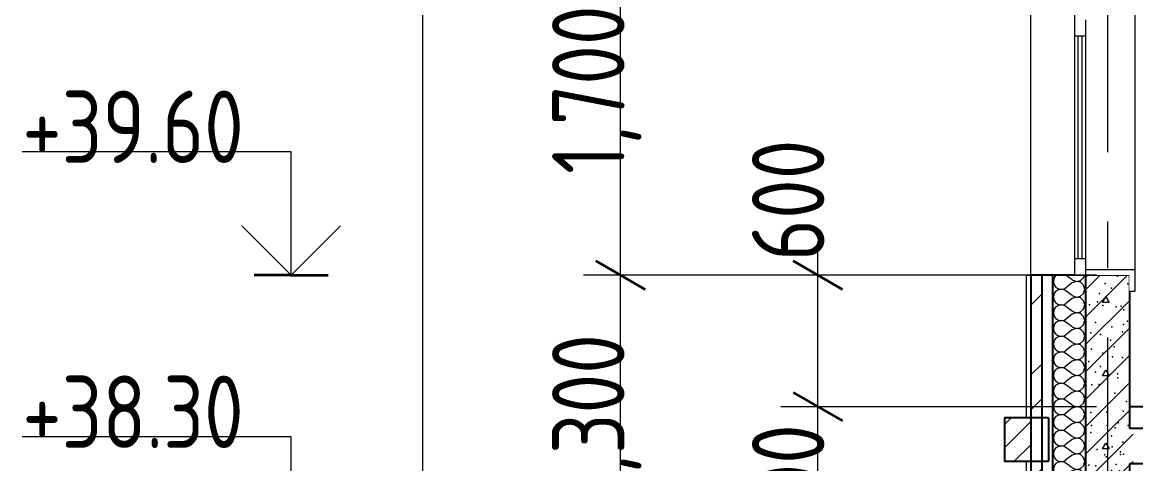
# Model space of a CAD drawing. Header units: millimetres. Extents: x 18162 to 7085488, y 72188 to 247925.
# Drawn here: x 4239166 to 4244242, y 143493 to 145506 of the extents above; entities that cross this region are included whole.
import ezdxf
from ezdxf.enums import TextEntityAlignment as Align

# ---------------------------------------------------------------- set-up
doc = ezdxf.new("R2010")
doc.units = ezdxf.units.MM
doc.header["$MEASUREMENT"] = 0
doc.linetypes.add('Double Dashed', pattern=[1093.611073, 529.166651, -211.666656, 141.111112, -211.666656])
doc.linetypes.add('Wipeout_Contour', pattern=[1000, 0, -1000])
for name, color, linetype in [('Archicad Windows', 7, 'Continuous'), ('Structural - Bearing', 7, 'Continuous'), ('Structural - Grid', 7, 'Continuous')]:
    doc.layers.add(name, color=color, linetype=linetype)
doc.styles.add('GENERATED_STYLE_3', font='', dxfattribs={"width": 0.8})
doc.styles.get('GENERATED_STYLE_3').set_extended_font_data('ISOCPEUR MON')
doc.dimstyles.new('GENERATED_STYLE__12', dxfattribs={"dimtxt": 330.000007, "dimasz": 171, "dimexe": 0.18, "dimexo": 150, "dimgap": 0, "dimtad": 1, "dimdec": 0, "dimzin": 0, "dimdsep": 46, "dimtxsty": 'GENERATED_STYLE_3', "dimblk": 'ARROWHEAD_2', "dimblk1": 'ARROWHEAD_2', "dimblk2": 'ARROWHEAD_2', "dimcen": 0.09, "dimclrd": 13, "dimclre": 13, "dimclrt": 13, "dimadec": 0, "dimazin": 0, "dimtfac": 1, "dimtdec": 4, "dimtmove": 0, "dimatfit": 3, "dimfxl": 1, "dimtolj": 1, "dimtzin": 0, "dimarcsym": 0})
pattern_1 = [(45, (4294986.58, 104752.7), (-238.6485, 238.6485), []), (45, (4294907.03, 104832.26), (-238.6485, 238.6485), [])]

# ---------------------------------------------------------------- blocks, each defined once
blk = doc.blocks.new('*X1405', base_point=(4294986.6, 104752.7))
at = {"layer": 'Structural - Bearing', "color": 7, "linetype": 'Continuous', "lineweight": 9}
for p, q in [((4243886.4, 143641.8), (4243878.3, 143636.2)), ((4243881.5, 143652.7), (4243886.4, 143649.3)), ((4243886.4, 143649.3), (4243895.7, 143646.2)), ((4243895.7, 143644.9), (4243886.4, 143641.8)), ((4243895.7, 143646.2), (4243905.6, 143645.7)), ((4243905.6, 143645.4), (4243895.7, 143644.9)), ((4243905.6, 143645.7), (4243915.2, 143647.9)), ((4243915.2, 143643.2), (4243905.6, 143645.4)), ((4243915.2, 143647.9), (4243923.8, 143652.7)), ((4243923.8, 143638.4), (4243915.2, 143643.2)), ((4244004.2, 143626.8), (4244009.5, 143645.6)), ((4244009.5, 143645.6), (4244007.5, 143652.7)), ((4243868, 143619.6), (4243866.7, 143609.8)), ((4243866.7, 143609.8), (4243868, 143600.1)), ((4243872, 143628.6), (4243868, 143619.6)), ((4243868, 143600.1), (4243872, 143591.1)), ((4243878.3, 143636.2), (4243872, 143628.6)), ((4243872, 143591.1), (4243878.3, 143583.5)), ((4243952.4, 143617), (4243923.8, 143638.4)), ((4243952.4, 143602.7), (4243923.8, 143581.3)), ((4243952.4, 143617), (4243970.6, 143610)), ((4243970.6, 143609.7), (4243952.4, 143602.7)), ((4243970.6, 143610), (4243989.8, 143613.6)), ((4243989.8, 143606.1), (4243970.6, 143609.7)), ((4243989.8, 143613.6), (4244004.2, 143626.8)), ((4244004.2, 143592.9), (4243989.8, 143606.1)), ((4244009.5, 143574.1), (4244004.2, 143592.9)), ((4243868, 143548.2), (4243866.7, 143538.4)), ((4243872, 143557.2), (4243868, 143548.2)), ((4243878.3, 143564.8), (4243872, 143557.2)), ((4243878.3, 143583.5), (4243886.4, 143577.9)), ((4243886.4, 143570.4), (4243878.3, 143564.8)), ((4243886.4, 143577.9), (4243895.7, 143574.8)), ((4243895.7, 143573.5), (4243886.4, 143570.4)), ((4243895.7, 143574.8), (4243905.6, 143574.3)), ((4243905.6, 143574), (4243895.7, 143573.5)), ((4243905.6, 143574.3), (4243915.2, 143576.5)), ((4243915.2, 143571.8), (4243905.6, 143574)), ((4243915.2, 143576.5), (4243923.8, 143581.3)), ((4243923.8, 143567), (4243915.2, 143571.8)), ((4243952.4, 143545.6), (4243923.8, 143567)), ((4243952.4, 143545.6), (4243970.6, 143538.6)), ((4243970.6, 143538.6), (4243989.8, 143542.2)), ((4243989.8, 143542.2), (4244004.2, 143555.4)), ((4244004.2, 143555.4), (4244009.5, 143574.1)), ((4243866.7, 143538.4), (4243868, 143528.7)), ((4243868, 143528.7), (4243872, 143519.6)), ((4243872, 143519.6), (4243878.3, 143512.1)), ((4243878.3, 143493.4), (4243872, 143485.8)), ((4243878.3, 143512.1), (4243886.4, 143506.5)), ((4243886.4, 143498.9), (4243878.3, 143493.4)), ((4243886.4, 143506.5), (4243895.7, 143503.3)), ((4243895.7, 143502.1), (4243886.4, 143498.9)), ((4243895.7, 143503.3), (4243905.6, 143502.8)), ((4243905.6, 143502.6), (4243895.7, 143502.1)), ((4243905.6, 143502.8), (4243915.2, 143505.1)), ((4243915.2, 143500.3), (4243905.6, 143502.6)), ((4243915.2, 143505.1), (4243923.8, 143509.8)), ((4243923.8, 143495.6), (4243915.2, 143500.3)), ((4243952.4, 143531.3), (4243923.8, 143509.8)), ((4243952.4, 143474.1), (4243923.8, 143495.6)), ((4243970.6, 143538.3), (4243952.4, 143531.3)), ((4243989.8, 143534.6), (4243970.6, 143538.3)), ((4244004.2, 143521.5), (4243989.8, 143534.6)), ((4244009.5, 143502.7), (4244004.2, 143521.5)), ((4244004.2, 143483.9), (4244009.5, 143502.7)), ((4243868, 143476.8), (4243866.7, 143467)), ((4243866.7, 143467), (4243868, 143457.2)), ((4243872, 143485.8), (4243868, 143476.8)), ((4243868, 143457.2), (4243872, 143448.2)), ((4243872, 143448.2), (4243878.3, 143440.6)), ((4243878.3, 143440.6), (4243886.4, 143435)), ((4243915.2, 143433.7), (4243923.8, 143438.4)), ((4243952.4, 143459.8), (4243923.8, 143438.4)), ((4243952.4, 143474.1), (4243970.6, 143467.1)), ((4243970.6, 143466.8), (4243952.4, 143459.8)), ((4243970.6, 143467.1), (4243989.8, 143470.8)), ((4243989.8, 143463.2), (4243970.6, 143466.8)), ((4243989.8, 143470.8), (4244004.2, 143483.9)), ((4244004.2, 143450.1), (4243989.8, 143463.2)), ((4244009.5, 143431.3), (4244004.2, 143450.1)), ((4243868, 143405.3), (4243866.7, 143395.6)), ((4243866.7, 143395.6), (4243868, 143385.8)), ((4243872, 143414.3), (4243868, 143405.3)), ((4243878.3, 143421.9), (4243872, 143414.3)), ((4243886.4, 143427.5), (4243878.3, 143421.9)), ((4243886.4, 143435), (4243895.7, 143431.9)), ((4243895.7, 143430.7), (4243886.4, 143427.5)), ((4243895.7, 143431.9), (4243905.6, 143431.4)), ((4243905.6, 143431.1), (4243895.7, 143430.7)), ((4243905.6, 143431.4), (4243915.2, 143433.7)), ((4243915.2, 143428.9), (4243905.6, 143431.1)), ((4243923.8, 143424.1), (4243915.2, 143428.9)), ((4243952.4, 143402.7), (4243923.8, 143424.1)), ((4243952.4, 143388.4), (4243923.8, 143367)), ((4243952.4, 143402.7), (4243970.6, 143395.7)), ((4243970.6, 143395.4), (4243952.4, 143388.4)), ((4243970.6, 143395.7), (4243989.8, 143399.3)), ((4243989.8, 143391.8), (4243970.6, 143395.4)), ((4243989.8, 143399.3), (4244004.2, 143412.5)), ((4244004.2, 143378.6), (4243989.8, 143391.8)), ((4244004.2, 143412.5), (4244009.5, 143431.3)), ((4243868, 143385.8), (4243872, 143376.8)), ((4243872, 143342.9), (4243868, 143333.9)), ((4243872, 143376.8), (4243878.3, 143369.2)), ((4243878.3, 143350.5), (4243872, 143342.9)), ((4243878.3, 143369.2), (4243886.4, 143363.6)), ((4243886.4, 143356.1), (4243878.3, 143350.5)), ((4243886.4, 143363.6), (4243895.7, 143360.5)), ((4243895.7, 143359.2), (4243886.4, 143356.1)), ((4243895.7, 143360.5), (4243905.6, 143360)), ((4243905.6, 143359.7), (4243895.7, 143359.2)), ((4243905.6, 143360), (4243915.2, 143362.2)), ((4243915.2, 143357.5), (4243905.6, 143359.7)), ((4243915.2, 143362.2), (4243923.8, 143367)), ((4243923.8, 143352.7), (4243915.2, 143357.5)), ((4243952.4, 143331.3), (4243923.8, 143352.7)), ((4243989.8, 143327.9), (4244004.2, 143341.1)), ((4244009.5, 143359.8), (4244004.2, 143378.6)), ((4244004.2, 143341.1), (4244009.5, 143359.8)), ((4243868, 143333.9), (4243866.7, 143324.1)), ((4243866.7, 143324.1), (4243868, 143314.4)), ((4243868, 143314.4), (4243872, 143305.4)), ((4243872, 143305.4), (4243878.3, 143297.8)), ((4243878.3, 143297.8), (4243886.4, 143292.2)), ((4243886.4, 143292.2), (4243895.7, 143289)), ((4243895.7, 143287.8), (4243886.4, 143284.6)), ((4243895.7, 143289), (4243905.6, 143288.6)), ((4243905.6, 143288.3), (4243895.7, 143287.8)), ((4243905.6, 143288.6), (4243915.2, 143290.8)), ((4243915.2, 143286), (4243905.6, 143288.3)), ((4243915.2, 143290.8), (4243923.8, 143295.6)), ((4243923.8, 143281.3), (4243915.2, 143286)), ((4243952.4, 143317), (4243923.8, 143295.6)), ((4243952.4, 143331.3), (4243970.6, 143324.3)), ((4243970.6, 143324), (4243952.4, 143317)), ((4243970.6, 143324.3), (4243989.8, 143327.9)), ((4243989.8, 143320.4), (4243970.6, 143324)), ((4244004.2, 143307.2), (4243989.8, 143320.4)), ((4244009.5, 143288.4), (4244004.2, 143307.2)), ((4244004.2, 143269.6), (4244009.5, 143288.4)), ((4243868, 143262.5), (4243866.7, 143252.7)), ((4243866.7, 143252.7), (4243868, 143242.9)), ((4243872, 143271.5), (4243868, 143262.5)), ((4243868, 143242.9), (4243872, 143233.9)), ((4243878.3, 143279.1), (4243872, 143271.5)), ((4243872, 143233.9), (4243878.3, 143226.3)), ((4243886.4, 143284.6), (4243878.3, 143279.1)), ((4243952.4, 143259.8), (4243923.8, 143281.3)), ((4243952.4, 143245.6), (4243923.8, 143224.1)), ((4243952.4, 143259.8), (4243970.6, 143252.8)), ((4243970.6, 143252.6), (4243952.4, 143245.6)), ((4243970.6, 143252.8), (4243989.8, 143256.5)), ((4243989.8, 143248.9), (4243970.6, 143252.6)), ((4243989.8, 143256.5), (4244004.2, 143269.6)), ((4244004.2, 143235.8), (4243989.8, 143248.9)), ((4244009.5, 143217), (4244004.2, 143235.8)), ((4243868, 143191), (4243866.7, 143181.3)), ((4243872, 143200.1), (4243868, 143191)), ((4243878.3, 143207.6), (4243872, 143200.1)), ((4243878.3, 143226.3), (4243886.4, 143220.8)), ((4243886.4, 143213.2), (4243878.3, 143207.6)), ((4243886.4, 143220.8), (4243895.7, 143217.6)), ((4243895.7, 143216.4), (4243886.4, 143213.2)), ((4243895.7, 143217.6), (4243905.6, 143217.1)), ((4243905.6, 143216.8), (4243895.7, 143216.4)), ((4243905.6, 143217.1), (4243915.2, 143219.4)), ((4243915.2, 143214.6), (4243905.6, 143216.8)), ((4243915.2, 143219.4), (4243923.8, 143224.1)), ((4243923.8, 143209.8), (4243915.2, 143214.6)), ((4243952.4, 143188.4), (4243923.8, 143209.8)), ((4243952.4, 143188.4), (4243970.6, 143181.4)), ((4243970.6, 143181.4), (4243989.8, 143185)), ((4243989.8, 143185), (4244004.2, 143198.2)), ((4244004.2, 143198.2), (4244009.5, 143217)), ((4243866.7, 143181.3), (4243868, 143171.5)), ((4243868, 143171.5), (4243872, 143162.5)), ((4243872, 143162.5), (4243878.3, 143154.9)), ((4243878.3, 143136.2), (4243872, 143128.6)), ((4243878.3, 143154.9), (4243886.4, 143149.3)), ((4243886.4, 143141.8), (4243878.3, 143136.2)), ((4243886.4, 143149.3), (4243895.7, 143146.2)), ((4243895.7, 143144.9), (4243886.4, 143141.8)), ((4243895.7, 143146.2), (4243905.6, 143145.7)), ((4243905.6, 143145.4), (4243895.7, 143144.9)), ((4243905.6, 143145.7), (4243915.2, 143147.9)), ((4243915.2, 143143.2), (4243905.6, 143145.4)), ((4243915.2, 143147.9), (4243923.8, 143152.7)), ((4243923.8, 143138.4), (4243915.2, 143143.2)), ((4243952.4, 143174.1), (4243923.8, 143152.7)), ((4243952.4, 143117), (4243923.8, 143138.4)), ((4243970.6, 143181.1), (4243952.4, 143174.1)), ((4243989.8, 143177.5), (4243970.6, 143181.1)), ((4244004.2, 143164.3), (4243989.8, 143177.5)), ((4244009.5, 143145.6), (4244004.2, 143164.3)), ((4244004.2, 143126.8), (4244009.5, 143145.6)), ((4243868, 143119.6), (4243866.7, 143109.8)), ((4243866.7, 143109.8), (4243868, 143100.1)), ((4243872, 143128.6), (4243868, 143119.6)), ((4243868, 143100.1), (4243872, 143091.1)), ((4243872, 143091.1), (4243878.3, 143083.5)), ((4243878.3, 143083.5), (4243886.4, 143077.9)), ((4243952.4, 143102.7), (4243923.8, 143081.3)), ((4243952.4, 143117), (4243970.6, 143110)), ((4243970.6, 143109.7), (4243952.4, 143102.7)), ((4243970.6, 143110), (4243989.8, 143113.6)), ((4243989.8, 143106.1), (4243970.6, 143109.7)), ((4243989.8, 143113.6), (4244004.2, 143126.8)), ((4244004.2, 143092.9), (4243989.8, 143106.1)), ((4244009.5, 143074.1), (4244004.2, 143092.9)), ((4243872, 143057.2), (4243870, 143052.7)), ((4243878.3, 143064.8), (4243872, 143057.2)), ((4243886.4, 143070.4), (4243878.3, 143064.8)), ((4243886.4, 143077.9), (4243895.7, 143074.8)), ((4243895.7, 143073.5), (4243886.4, 143070.4)), ((4243895.7, 143074.8), (4243905.6, 143074.3)), ((4243905.6, 143074), (4243895.7, 143073.5)), ((4243905.6, 143074.3), (4243915.2, 143076.5)), ((4243915.2, 143071.8), (4243905.6, 143074)), ((4243915.2, 143076.5), (4243923.8, 143081.3)), ((4243923.8, 143067), (4243915.2, 143071.8)), ((4243942.9, 143052.7), (4243923.8, 143067)), ((4244001.3, 143052.7), (4244004.2, 143055.4)), ((4244004.2, 143055.4), (4244009.5, 143074.1))]:
    blk.add_line(p, q, dxfattribs=at)
blk = doc.blocks.new('*X1407', base_point=(4294986.6, 104752.7))
at = {"layer": 'Structural - Bearing', "color": 7, "linetype": 'Continuous', "lineweight": 9}
for p, q in [((4244013.1, 143411.1), (4244094.7, 143492.7)), ((4244013.1, 143286.1), (4244213.1, 143486.1)), ((4244013.1, 143161.1), (4244213.1, 143361.1)), ((4244029.7, 143052.7), (4244213.1, 143236.1)), ((4244090.2, 143227.3), (4244105.3, 143253.3)), ((4244105.3, 143253.3), (4244120.2, 143227.3)), ((4244120.2, 143227.3), (4244090.2, 143227.3)), ((4244154.7, 143052.7), (4244213.1, 143111.1))]:
    blk.add_line(p, q, dxfattribs=at)
for p in [(4244153.3, 143488.6), (4244027.6, 143485.5), (4244060.2, 143483.9), (4244060.2, 143483.9), (4244131, 143462.5), (4244167.4, 143460), (4244022, 143389.4), (4244050.3, 143393.3), (4244121.1, 143403.8), (4244192.4, 143435.2), (4244017.7, 143347.8), (4244085.8, 143362.2), (4244158.3, 143347.6), (4244170.9, 143367.2), (4244101.7, 143314.9), (4244132, 143293.5), (4244206.2, 143313.6), (4244076.4, 143268.8), (4244031.6, 143217.8), (4244067.1, 143230.8), (4244092.3, 143214.8), (4244152.1, 143208.5), (4244175.6, 143211.6), (4244187.7, 143194.6), (4244057.7, 143136.8), (4244204.8, 143143.1), (4244037.8, 143089.6), (4244080.8, 143082.6), (4244133.5, 143117), (4244181.2, 143094.2), (4244186.1, 143128.2), (4244126.2, 143055.9), (4244126.2, 143055.9)]:
    blk.add_point(p, dxfattribs=at)
blk = doc.blocks.new('*X1419', base_point=(4294986.6, 104752.7))
at = {"layer": 'Structural - Bearing', "color": 7, "linetype": 'Continuous', "lineweight": 9}
for p, q in [((4243881.5, 144352.7), (4243878.3, 144350.5)), ((4243952.4, 144331.3), (4243923.8, 144352.7)), ((4244004.2, 144341.1), (4244007.5, 144352.7)), ((4243868, 144333.9), (4243866.7, 144324.1)), ((4243866.7, 144324.1), (4243868, 144314.4)), ((4243872, 144342.9), (4243868, 144333.9)), ((4243868, 144314.4), (4243872, 144305.4)), ((4243878.3, 144350.5), (4243872, 144342.9)), ((4243872, 144305.4), (4243878.3, 144297.8)), ((4243952.4, 144317), (4243923.8, 144295.6)), ((4243952.4, 144331.3), (4243970.6, 144324.3)), ((4243970.6, 144324), (4243952.4, 144317)), ((4243970.6, 144324.3), (4243989.8, 144327.9)), ((4243989.8, 144320.4), (4243970.6, 144324)), ((4243989.8, 144327.9), (4244004.2, 144341.1)), ((4244004.2, 144307.2), (4243989.8, 144320.4)), ((4244009.5, 144288.4), (4244004.2, 144307.2)), ((4243868, 144262.5), (4243866.7, 144252.7)), ((4243866.7, 144252.7), (4243868, 144242.9)), ((4243872, 144271.5), (4243868, 144262.5)), ((4243878.3, 144279.1), (4243872, 144271.5)), ((4243878.3, 144297.8), (4243886.4, 144292.2)), ((4243886.4, 144284.6), (4243878.3, 144279.1)), ((4243886.4, 144292.2), (4243895.7, 144289)), ((4243895.7, 144287.8), (4243886.4, 144284.6)), ((4243895.7, 144289), (4243905.6, 144288.6)), ((4243905.6, 144288.3), (4243895.7, 144287.8)), ((4243905.6, 144288.6), (4243915.2, 144290.8)), ((4243915.2, 144286), (4243905.6, 144288.3)), ((4243915.2, 144290.8), (4243923.8, 144295.6)), ((4243923.8, 144281.3), (4243915.2, 144286)), ((4243952.4, 144259.8), (4243923.8, 144281.3)), ((4243952.4, 144259.8), (4243970.6, 144252.8)), ((4243970.6, 144252.6), (4243952.4, 144245.6)), ((4243970.6, 144252.8), (4243989.8, 144256.5)), ((4243989.8, 144248.9), (4243970.6, 144252.6)), ((4243989.8, 144256.5), (4244004.2, 144269.6)), ((4244004.2, 144269.6), (4244009.5, 144288.4)), ((4243868, 144242.9), (4243872, 144233.9)), ((4243872, 144200.1), (4243868, 144191)), ((4243872, 144233.9), (4243878.3, 144226.3)), ((4243878.3, 144207.6), (4243872, 144200.1)), ((4243878.3, 144226.3), (4243886.4, 144220.8)), ((4243886.4, 144213.2), (4243878.3, 144207.6)), ((4243886.4, 144220.8), (4243895.7, 144217.6)), ((4243895.7, 144216.4), (4243886.4, 144213.2)), ((4243895.7, 144217.6), (4243905.6, 144217.1)), ((4243905.6, 144216.8), (4243895.7, 144216.4)), ((4243905.6, 144217.1), (4243915.2, 144219.4)), ((4243915.2, 144214.6), (4243905.6, 144216.8)), ((4243915.2, 144219.4), (4243923.8, 144224.1)), ((4243923.8, 144209.8), (4243915.2, 144214.6)), ((4243952.4, 144245.6), (4243923.8, 144224.1)), ((4243952.4, 144188.4), (4243923.8, 144209.8)), ((4244004.2, 144235.8), (4243989.8, 144248.9)), ((4244009.5, 144217), (4244004.2, 144235.8)), ((4244004.2, 144198.2), (4244009.5, 144217)), ((4243868, 144191), (4243866.7, 144181.3)), ((4243866.7, 144181.3), (4243868, 144171.5)), ((4243868, 144171.5), (4243872, 144162.5)), ((4243872, 144162.5), (4243878.3, 144154.9)), ((4243878.3, 144154.9), (4243886.4, 144149.3)), ((4243886.4, 144149.3), (4243895.7, 144146.2)), ((4243905.6, 144145.7), (4243915.2, 144147.9)), ((4243915.2, 144147.9), (4243923.8, 144152.7)), ((4243952.4, 144174.1), (4243923.8, 144152.7)), ((4243952.4, 144188.4), (4243970.6, 144181.4)), ((4243970.6, 144181.1), (4243952.4, 144174.1)), ((4243970.6, 144181.4), (4243989.8, 144185)), ((4243989.8, 144177.5), (4243970.6, 144181.1)), ((4243989.8, 144185), (4244004.2, 144198.2)), ((4244004.2, 144164.3), (4243989.8, 144177.5)), ((4244009.5, 144145.6), (4244004.2, 144164.3)), ((4243868, 144119.6), (4243866.7, 144109.8)), ((4243866.7, 144109.8), (4243868, 144100.1)), ((4243872, 144128.6), (4243868, 144119.6)), ((4243868, 144100.1), (4243872, 144091.1)), ((4243878.3, 144136.2), (4243872, 144128.6)), ((4243886.4, 144141.8), (4243878.3, 144136.2)), ((4243895.7, 144144.9), (4243886.4, 144141.8)), ((4243895.7, 144146.2), (4243905.6, 144145.7)), ((4243905.6, 144145.4), (4243895.7, 144144.9)), ((4243915.2, 144143.2), (4243905.6, 144145.4)), ((4243923.8, 144138.4), (4243915.2, 144143.2)), ((4243952.4, 144117), (4243923.8, 144138.4)), ((4243952.4, 144102.7), (4243923.8, 144081.3)), ((4243952.4, 144117), (4243970.6, 144110)), ((4243970.6, 144109.7), (4243952.4, 144102.7)), ((4243970.6, 144110), (4243989.8, 144113.6)), ((4243989.8, 144106.1), (4243970.6, 144109.7)), ((4243989.8, 144113.6), (4244004.2, 144126.8)), ((4244004.2, 144092.9), (4243989.8, 144106.1)), ((4244004.2, 144126.8), (4244009.5, 144145.6)), ((4243868, 144048.2), (4243866.7, 144038.4)), ((4243872, 144057.2), (4243868, 144048.2)), ((4243872, 144091.1), (4243878.3, 144083.5)), ((4243878.3, 144064.8), (4243872, 144057.2)), ((4243878.3, 144083.5), (4243886.4, 144077.9)), ((4243886.4, 144070.4), (4243878.3, 144064.8)), ((4243886.4, 144077.9), (4243895.7, 144074.8)), ((4243895.7, 144073.5), (4243886.4, 144070.4)), ((4243895.7, 144074.8), (4243905.6, 144074.3)), ((4243905.6, 144074), (4243895.7, 144073.5)), ((4243905.6, 144074.3), (4243915.2, 144076.5)), ((4243915.2, 144071.8), (4243905.6, 144074)), ((4243915.2, 144076.5), (4243923.8, 144081.3)), ((4243923.8, 144067), (4243915.2, 144071.8)), ((4243952.4, 144045.6), (4243923.8, 144067)), ((4243989.8, 144042.2), (4244004.2, 144055.4)), ((4244009.5, 144074.1), (4244004.2, 144092.9)), ((4244004.2, 144055.4), (4244009.5, 144074.1)), ((4243866.7, 144038.4), (4243868, 144028.7)), ((4243868, 144028.7), (4243872, 144019.6)), ((4243872, 144019.6), (4243878.3, 144012.1)), ((4243878.3, 144012.1), (4243886.4, 144006.5)), ((4243886.4, 143998.9), (4243878.3, 143993.4)), ((4243886.4, 144006.5), (4243895.7, 144003.3)), ((4243895.7, 144002.1), (4243886.4, 143998.9)), ((4243895.7, 144003.3), (4243905.6, 144002.8)), ((4243905.6, 144002.6), (4243895.7, 144002.1)), ((4243905.6, 144002.8), (4243915.2, 144005.1)), ((4243915.2, 144000.3), (4243905.6, 144002.6)), ((4243915.2, 144005.1), (4243923.8, 144009.8)), ((4243923.8, 143995.6), (4243915.2, 144000.3)), ((4243952.4, 144031.3), (4243923.8, 144009.8)), ((4243952.4, 143974.1), (4243923.8, 143995.6)), ((4243952.4, 144045.6), (4243970.6, 144038.6)), ((4243970.6, 144038.3), (4243952.4, 144031.3)), ((4243970.6, 144038.6), (4243989.8, 144042.2)), ((4243989.8, 144034.6), (4243970.6, 144038.3)), ((4244004.2, 144021.5), (4243989.8, 144034.6)), ((4244009.5, 144002.7), (4244004.2, 144021.5)), ((4244004.2, 143983.9), (4244009.5, 144002.7)), ((4243868, 143976.8), (4243866.7, 143967)), ((4243866.7, 143967), (4243868, 143957.2)), ((4243872, 143985.8), (4243868, 143976.8)), ((4243868, 143957.2), (4243872, 143948.2)), ((4243878.3, 143993.4), (4243872, 143985.8)), ((4243872, 143948.2), (4243878.3, 143940.6)), ((4243952.4, 143959.8), (4243923.8, 143938.4)), ((4243952.4, 143974.1), (4243970.6, 143967.1)), ((4243970.6, 143966.8), (4243952.4, 143959.8)), ((4243970.6, 143967.1), (4243989.8, 143970.8)), ((4243989.8, 143963.2), (4243970.6, 143966.8)), ((4243989.8, 143970.8), (4244004.2, 143983.9)), ((4244004.2, 143950.1), (4243989.8, 143963.2)), ((4244009.5, 143931.3), (4244004.2, 143950.1)), ((4243868, 143905.3), (4243866.7, 143895.6)), ((4243866.7, 143895.6), (4243868, 143885.8)), ((4243872, 143914.3), (4243868, 143905.3)), ((4243878.3, 143921.9), (4243872, 143914.3)), ((4243878.3, 143940.6), (4243886.4, 143935)), ((4243886.4, 143927.5), (4243878.3, 143921.9)), ((4243886.4, 143935), (4243895.7, 143931.9)), ((4243895.7, 143930.7), (4243886.4, 143927.5)), ((4243895.7, 143931.9), (4243905.6, 143931.4)), ((4243905.6, 143931.1), (4243895.7, 143930.7)), ((4243905.6, 143931.4), (4243915.2, 143933.7)), ((4243915.2, 143928.9), (4243905.6, 143931.1)), ((4243915.2, 143933.7), (4243923.8, 143938.4)), ((4243923.8, 143924.1), (4243915.2, 143928.9)), ((4243952.4, 143902.7), (4243923.8, 143924.1)), ((4243952.4, 143902.7), (4243970.6, 143895.7)), ((4243970.6, 143895.4), (4243952.4, 143888.4)), ((4243970.6, 143895.7), (4243989.8, 143899.3)), ((4243989.8, 143891.8), (4243970.6, 143895.4)), ((4243989.8, 143899.3), (4244004.2, 143912.5)), ((4244004.2, 143912.5), (4244009.5, 143931.3)), ((4243868, 143885.8), (4243872, 143876.8)), ((4243872, 143876.8), (4243878.3, 143869.2)), ((4243878.3, 143850.5), (4243872, 143842.9)), ((4243878.3, 143869.2), (4243886.4, 143863.6)), ((4243886.4, 143856.1), (4243878.3, 143850.5)), ((4243886.4, 143863.6), (4243895.7, 143860.5)), ((4243895.7, 143859.2), (4243886.4, 143856.1)), ((4243895.7, 143860.5), (4243905.6, 143860)), ((4243905.6, 143859.7), (4243895.7, 143859.2)), ((4243905.6, 143860), (4243915.2, 143862.2)), ((4243915.2, 143857.5), (4243905.6, 143859.7)), ((4243915.2, 143862.2), (4243923.8, 143867)), ((4243923.8, 143852.7), (4243915.2, 143857.5)), ((4243952.4, 143888.4), (4243923.8, 143867)), ((4243952.4, 143831.3), (4243923.8, 143852.7)), ((4244004.2, 143878.6), (4243989.8, 143891.8)), ((4244009.5, 143859.8), (4244004.2, 143878.6)), ((4244004.2, 143841.1), (4244009.5, 143859.8)), ((4243868, 143833.9), (4243866.7, 143824.1)), ((4243866.7, 143824.1), (4243868, 143814.4)), ((4243872, 143842.9), (4243868, 143833.9)), ((4243868, 143814.4), (4243872, 143805.4)), ((4243872, 143805.4), (4243878.3, 143797.8)), ((4243878.3, 143797.8), (4243886.4, 143792.2)), ((4243915.2, 143790.8), (4243923.8, 143795.6)), ((4243952.4, 143817), (4243923.8, 143795.6)), ((4243952.4, 143831.3), (4243970.6, 143824.3)), ((4243970.6, 143824), (4243952.4, 143817)), ((4243970.6, 143824.3), (4243989.8, 143827.9)), ((4243989.8, 143820.4), (4243970.6, 143824)), ((4243989.8, 143827.9), (4244004.2, 143841.1)), ((4244004.2, 143807.2), (4243989.8, 143820.4)), ((4244009.5, 143788.4), (4244004.2, 143807.2)), ((4243868, 143762.5), (4243866.7, 143752.7)), ((4243866.7, 143752.7), (4243868, 143742.9)), ((4243872, 143771.5), (4243868, 143762.5)), ((4243868, 143742.9), (4243872, 143733.9)), ((4243878.3, 143779.1), (4243872, 143771.5)), ((4243886.4, 143784.6), (4243878.3, 143779.1)), ((4243886.4, 143792.2), (4243895.7, 143789)), ((4243895.7, 143787.8), (4243886.4, 143784.6)), ((4243895.7, 143789), (4243905.6, 143788.6)), ((4243905.6, 143788.3), (4243895.7, 143787.8)), ((4243905.6, 143788.6), (4243915.2, 143790.8)), ((4243915.2, 143786), (4243905.6, 143788.3)), ((4243923.8, 143781.3), (4243915.2, 143786)), ((4243952.4, 143759.8), (4243923.8, 143781.3)), ((4243952.4, 143745.6), (4243923.8, 143724.1)), ((4243952.4, 143759.8), (4243970.6, 143752.8)), ((4243970.6, 143752.6), (4243952.4, 143745.6)), ((4243970.6, 143752.8), (4243989.8, 143756.5)), ((4243989.8, 143748.9), (4243970.6, 143752.6)), ((4243989.8, 143756.5), (4244004.2, 143769.6)), ((4244004.2, 143735.8), (4243989.8, 143748.9)), ((4244004.2, 143769.6), (4244009.5, 143788.4)), ((4243868, 143691), (4243866.7, 143681.3)), ((4243872, 143700.1), (4243868, 143691)), ((4243872, 143733.9), (4243878.3, 143726.3)), ((4243878.3, 143707.6), (4243872, 143700.1)), ((4243878.3, 143726.3), (4243886.4, 143720.8)), ((4243886.4, 143713.2), (4243878.3, 143707.6)), ((4243886.4, 143720.8), (4243895.7, 143717.6)), ((4243895.7, 143716.4), (4243886.4, 143713.2)), ((4243895.7, 143717.6), (4243905.6, 143717.1)), ((4243905.6, 143716.8), (4243895.7, 143716.4)), ((4243905.6, 143717.1), (4243915.2, 143719.4)), ((4243915.2, 143714.6), (4243905.6, 143716.8)), ((4243915.2, 143719.4), (4243923.8, 143724.1)), ((4243923.8, 143709.8), (4243915.2, 143714.6)), ((4243952.4, 143688.4), (4243923.8, 143709.8)), ((4243989.8, 143685), (4244004.2, 143698.2)), ((4244009.5, 143717), (4244004.2, 143735.8)), ((4244004.2, 143698.2), (4244009.5, 143717)), ((4243866.7, 143681.3), (4243868, 143671.5)), ((4243868, 143671.5), (4243872, 143662.5)), ((4243872, 143662.5), (4243878.3, 143654.9)), ((4243878.3, 143654.9), (4243881.5, 143652.7)), ((4243952.4, 143674.1), (4243923.8, 143652.7)), ((4243952.4, 143688.4), (4243970.6, 143681.4)), ((4243970.6, 143681.1), (4243952.4, 143674.1)), ((4243970.6, 143681.4), (4243989.8, 143685)), ((4243989.8, 143677.5), (4243970.6, 143681.1)), ((4244004.2, 143664.3), (4243989.8, 143677.5)), ((4244007.5, 143652.7), (4244004.2, 143664.3))]:
    blk.add_line(p, q, dxfattribs=at)
blk = doc.blocks.new('*X1420', base_point=(4294986.6, 104752.7))
at = {"layer": 'Structural - Bearing', "color": 7, "linetype": 'Continuous', "lineweight": 9}
for p, q in [((4244013.1, 144286.2), (4244079.6, 144352.7)), ((4244013.1, 144161.2), (4244204.6, 144352.7)), ((4244090.2, 144227.4), (4244105.3, 144253.4)), ((4244105.3, 144253.4), (4244120.2, 144227.3)), ((4244013.1, 144036.2), (4244213.1, 144236.2)), ((4244120.2, 144227.3), (4244090.2, 144227.4)), ((4244013.1, 143911.2), (4244213.1, 144111.2)), ((4244013.1, 143786.2), (4244213.1, 143986.2)), ((4244090.2, 143894), (4244105.3, 143920)), ((4244120.2, 143894), (4244090.2, 143894)), ((4244105.3, 143920), (4244120.2, 143894)), ((4244105.3, 143753.3), (4244213.1, 143861.2)), ((4244013.1, 143661.1), (4244105.3, 143753.3)), ((4244129.7, 143652.7), (4244213.1, 143736.1))]:
    blk.add_line(p, q, dxfattribs=at)
for p in [(4244017.7, 144347.9), (4244101.7, 144314.9), (4244158.3, 144347.6), (4244206.2, 144313.6), (4244076.4, 144268.8), (4244132, 144293.6), (4244031.6, 144217.8), (4244067.1, 144230.8), (4244092.3, 144214.8), (4244152.1, 144208.6), (4244175.6, 144211.6), (4244187.7, 144194.7), (4244057.7, 144136.8), (4244133.5, 144117), (4244186.1, 144128.2), (4244204.8, 144143.1), (4244037.8, 144089.6), (4244080.8, 144082.6), (4244126.2, 144055.9), (4244126.2, 144055.9), (4244181.2, 144094.2), (4244040.5, 144014.5), (4244091.9, 143996.9), (4244143.5, 144025.7), (4244028.7, 143958.6), (4244115, 143982.9), (4244135.1, 143979.9), (4244182, 143977.6), (4244057.9, 143910.3), (4244081.1, 143936.6), (4244158.3, 143902.6), (4244041, 143852.7), (4244074.9, 143854.7), (4244159.5, 143884.7), (4244146.7, 143814.2), (4244200.1, 143776.9), (4244037.5, 143726.7), (4244109.7, 143727.9), (4244184.6, 143732.4), (4244039.6, 143666.6), (4244111.7, 143666.6), (4244147.5, 143656.7), (4244161.9, 143678.8), (4244206.7, 143666.5)]:
    blk.add_point(p, dxfattribs=at)
blk = doc.blocks.new('*X1426', base_point=(4294986.6, 104752.7))
at = {"layer": 'Structural - Bearing', "color": 7, "linetype": 'Continuous', "lineweight": 9}
for p, q in [((4244013.1, 143536.1), (4244129.7, 143652.7)), ((4244094.7, 143492.7), (4244230.3, 143628.3)), ((4244090.2, 143560.7), (4244105.3, 143586.7)), ((4244120.2, 143560.6), (4244090.2, 143560.7)), ((4244105.3, 143586.7), (4244120.2, 143560.6)), ((4244219.7, 143492.7), (4244230.3, 143503.3))]:
    blk.add_line(p, q, dxfattribs=at)
for p in [(4244037, 143635), (4244132, 143619.6), (4244182.9, 143591.6), (4244066.6, 143557.6), (4244134, 143569.7), (4244172.2, 143547), (4244014.6, 143516.1), (4244100.5, 143533), (4244107.3, 143523.8), (4244172.4, 143535.2), (4244186.1, 143536.2)]:
    blk.add_point(p, dxfattribs=at)
blk = doc.blocks.new('Standard grid marker[362]_3', base_point=(4244113.1, 164752.7))
at = {"layer": 'Structural - Grid', "color": 13, "linetype": 'Double Dashed', "lineweight": 13, "ltscale": 1.5}
blk.add_line((4244113.1, 163752.7), (4244113.1, 97752.7), dxfattribs=at)
at = {"layer": 'Structural - Grid', "color": 13, "lineweight": 13, "style": 'GENERATED_STYLE_3'}
blk.add_attdef('AC_MarkerText_1', text='', height=375, rotation=360, dxfattribs=at).set_placement((4244113.1, 96490.2), align=Align.TOP_CENTER)
blk = doc.blocks.new('*D1610', base_point=(4294986.6, 104752.7))
at = {"color": 12, "linetype": 'Continuous', "lineweight": 35}
for p, q in [((4241780.2, 144417.7), (4242005.2, 144287.8)), ((4241780.2, 143117.7), (4242005.2, 142987.8))]:
    blk.add_line(p, q, dxfattribs=at)
at = {"color": 13, "linetype": 'Continuous', "lineweight": 13}
for p, q in [((4244063.1, 144352.7), (4241723.9, 144352.7)), ((4241892.7, 143052.7), (4241892.7, 144352.7)), ((4244063.1, 143052.7), (4241723.9, 143052.7))]:
    blk.add_line(p, q, dxfattribs=at)
at = {"color": 13, "lineweight": 13, "insert": (4241988.3, 143314.1), "char_height": 330, "attachment_point": 7, "rotation": 90, "style": 'GENERATED_STYLE_3'}
blk.add_mtext('\\A1;{\\pql;\\fISOCPEUR MON|b0|i0|c0|p0;\\W0.800000;1,300}', dxfattribs=at)
blk = doc.blocks.new('ARROWHEAD_2')
at = {"color": 0, "linetype": 'Continuous', "lineweight": 0}
for p, q in [((-0.378, -0.655), (0.378, 0.655)), ((0, 0), (-1, 0))]:
    blk.add_line(p, q, dxfattribs=at)
blk = doc.blocks.new('*D1611', base_point=(4294986.6, 104752.7))
at = {"color": 12, "linetype": 'Continuous', "lineweight": 35}
for p, q in [((4241780.2, 146117.7), (4242005.2, 145987.8)), ((4241780.2, 144417.7), (4242005.2, 144287.8))]:
    blk.add_line(p, q, dxfattribs=at)
at = {"color": 13, "linetype": 'Continuous', "lineweight": 13}
for p, q in [((4244063.1, 146052.7), (4241723.9, 146052.7)), ((4241892.7, 144352.7), (4241892.7, 146052.7)), ((4244063.1, 144352.7), (4241723.9, 144352.7))]:
    blk.add_line(p, q, dxfattribs=at)
at = {"color": 13, "lineweight": 13, "insert": (4241988.3, 144814.1), "char_height": 330, "attachment_point": 7, "rotation": 90, "style": 'GENERATED_STYLE_3'}
blk.add_mtext('\\A1;{\\pql;\\fISOCPEUR MON|b0|i0|c0|p0;\\W0.800000;1,700}', dxfattribs=at)
blk = doc.blocks.new('*D1640', base_point=(4294986.6, 104752.7))
at = {"color": 12, "linetype": 'Continuous', "lineweight": 35}
for p, q in [((4242680.2, 143817.7), (4242905.2, 143687.8)), ((4242680.2, 143117.7), (4242905.2, 142987.8))]:
    blk.add_line(p, q, dxfattribs=at)
at = {"color": 13, "linetype": 'Continuous', "lineweight": 13}
for p, q in [((4244063.1, 143752.7), (4242623.9, 143752.7)), ((4242792.7, 143052.7), (4242792.7, 143752.7)), ((4244063.1, 143052.7), (4242623.9, 143052.7)), ((4242792.7, 142942.7), (4242792.7, 143052.7))]:
    blk.add_line(p, q, dxfattribs=at)
at = {"color": 13, "lineweight": 13, "insert": (4242822.5, 143126.1), "char_height": 330, "attachment_point": 7, "rotation": 90, "style": 'GENERATED_STYLE_3'}
blk.add_mtext('\\A1;{\\pql;\\fISOCPEUR MON|b0|i0|c0|p0;\\W0.800000;700}', dxfattribs=at)
blk = doc.blocks.new('*D1641', base_point=(4294986.6, 104752.7))
at = {"color": 13, "linetype": 'Continuous', "lineweight": 13}
for p, q in [((4242792.7, 144352.7), (4242792.7, 144462.7)), ((4244063.1, 144352.7), (4242623.9, 144352.7)), ((4242792.7, 143752.7), (4242792.7, 144352.7)), ((4244063.1, 143752.7), (4242623.9, 143752.7))]:
    blk.add_line(p, q, dxfattribs=at)
at = {"color": 12, "linetype": 'Continuous', "lineweight": 35}
for p, q in [((4242905.2, 144287.8), (4242680.2, 144417.7)), ((4242680.2, 143817.7), (4242905.2, 143687.8))]:
    blk.add_line(p, q, dxfattribs=at)
at = {"color": 13, "lineweight": 13, "insert": (4242822.5, 144417.7), "char_height": 330, "attachment_point": 7, "rotation": 90, "style": 'GENERATED_STYLE_3'}
blk.add_mtext('\\A1;{\\pql;\\fISOCPEUR MON|b0|i0|c0|p0;\\W0.800000;600}', dxfattribs=at)
blk = doc.blocks.new('*D1645', base_point=(4294986.6, 104752.7))
at = {"color": 12, "linetype": 'Continuous', "lineweight": 35}
for p, q in [((4240879.8, 151117.7), (4241104.8, 150987.8)), ((4240879.8, 100067.7), (4241104.8, 99937.8))]:
    blk.add_line(p, q, dxfattribs=at)
at = {"color": 13, "linetype": 'Continuous', "lineweight": 13}
for p, q in [((4243613.1, 151052.7), (4240823.6, 151052.7)), ((4240992.3, 100002.7), (4240992.3, 151052.7)), ((4242863.1, 100002.7), (4240823.6, 100002.7)), ((4240992.3, 99892.7), (4240992.3, 100002.7))]:
    blk.add_line(p, q, dxfattribs=at)
at = {"color": 13, "lineweight": 13, "insert": (4241088, 125046.9), "char_height": 330, "attachment_point": 7, "rotation": 90, "style": 'GENERATED_STYLE_3'}
blk.add_mtext('\\A1;{\\pql;\\fISOCPEUR MON|b0|i0|c0|p0;\\W0.800000;51,050}', dxfattribs=at)

msp = doc.modelspace()

# ---------------------------------------------------------------- hatches: boundary and pattern name
at = {"layer": 'Structural - Bearing', "linetype": 'Continuous', "lineweight": 9}
h = msp.add_hatch(dxfattribs=at)
h.set_pattern_fill('Steel_0003', style=0, pattern_type=2)
h.set_pattern_definition(pattern_1)
h.paths.add_polyline_path([(4243763.1, 144352.7), (4243763.1, 143652.7), (4243813.1, 143652.7), (4243813.1, 144352.7)])
h = msp.add_hatch(dxfattribs=at)
h.set_pattern_fill('Lightweight_Concrete_0003', style=0, pattern_type=2)
h.set_pattern_definition([(0, (4294986.6, 104752.7), (0, 1169.134), [73.125, -601.875]), (0, (4295324.1, 105337.3), (0, 1169.134), [73.125, -601.875]), (60, (4294986.6, 104752.7), (-1012.5, 584.567), [73.125, -601.875]), (60, (4295661.6, 104752.7), (-1012.5, 584.567), [73.125, -601.875]), (120, (4295059.7, 104752.7), (1012.5, 584.567), [73.125, -601.875]), (120, (4295734.7, 104752.7), (1012.5, 584.567), [73.125, -601.875]), (0, (4294986.58, 104865.2), (0, 225), [0, -225, 0, -337.5]), (45, (4295099.08, 104865.2), (-159.099, 159.099), [0, -168.75, 0, -281.25])])
h.paths.add_polyline_path([(4244213.1, 143752.7), (4244213.1, 143652.7), (4247713.1, 143652.7), (4247713.1, 143752.7)])
h = msp.add_hatch(dxfattribs=at)
h.set_pattern_fill('Common_Brick_0003', style=0, pattern_type=2)
h.set_pattern_definition([(45, (4294986.58, 104752.706), (-53.03301, 53.03301), [])])
h.paths.add_polyline_path([(4243643.5, 143702.7), (4243643.5, 143502.7), (4243763.1, 143502.7), (4243763.1, 143652.7), (4243763.1, 143702.7)])
h = msp.add_hatch(dxfattribs=at)
h.set_pattern_fill('Steel_0003', style=0, pattern_type=2)
h.set_pattern_definition(pattern_1)
h.paths.add_polyline_path([(4243813.1, 143652.7), (4243763.1, 143652.7), (4243763.1, 143052.7), (4243813.1, 143052.7)])

# ---------------------------------------------------------------- linework, layer by layer
at = {"color": 13, "linetype": 'Continuous', "lineweight": 13}
for p, q in [((4240392.3, 144915.2), (4239166.1, 144915.2)), ((4240392.3, 144352.7), (4240392.3, 144915.2)), ((4240392.3, 144352.7), (4240167.3, 144577.7)), ((4240617.3, 144577.7), (4240392.3, 144352.7)), ((4240392.3, 143615.2), (4239166.1, 143615.2)), ((4240392.3, 143052.7), (4240392.3, 143615.2))]:
    msp.add_line(p, q, dxfattribs=at)
at = {"color": 12, "linetype": 'Continuous', "lineweight": 35}
for q in [(4240223.6, 144352.7), (4240561.1, 144352.7)]:
    msp.add_line((4240392.3, 144352.7), q, dxfattribs=at)
at = {"layer": 'Archicad Windows', "color": 7, "linetype": 'Continuous', "lineweight": 9}
msp.add_line((4243763.1, 144352.7), (4243763.1, 146052.7), dxfattribs=at)
at = {"layer": 'Structural - Bearing', "color": 7, "linetype": 'Continuous', "lineweight": 9}
for p, q in [((4243743.1, 144352.7), (4243763.1, 144352.7)), ((4243743.1, 143702.7), (4243743.1, 144352.7)), ((4243743.1, 143052.7), (4243743.1, 143502.7))]:
    msp.add_line(p, q, dxfattribs=at)
at = {"layer": 'Structural - Bearing', "color": 7, "linetype": 'Continuous', "lineweight": 25}
for p, q in [((4243763.1, 144352.7), (4243763.1, 143652.7)), ((4243813.1, 144352.7), (4243813.1, 143652.7)), ((4243863.1, 144352.7), (4243863.1, 143652.7)), ((4244013.1, 144352.7), (4244013.1, 143652.7)), ((4244213.1, 143752.7), (4244213.1, 143652.7)), ((4247713.1, 143752.7), (4244213.1, 143752.7)), ((4243643.5, 143702.7), (4243643.5, 143502.7)), ((4243843.5, 143702.7), (4243643.5, 143702.7)), ((4243843.5, 143702.7), (4243843.5, 143502.7)), ((4243763.1, 143652.7), (4243763.1, 143052.7)), ((4243813.1, 143652.7), (4243813.1, 143052.7)), ((4243863.1, 143652.7), (4243863.1, 143052.7)), ((4243843.5, 143502.7), (4243643.5, 143502.7)), ((4247713.1, 143492.7), (4244213.1, 143492.7))]:
    msp.add_line(p, q, dxfattribs=at)
at = {"layer": 'Structural - Bearing', "color": 7, "linetype": 'Continuous', "lineweight": 25, "flags": 128}
for points in [[(4244213.1, 144352.7), (4244013.1, 144352.7), (4243963.1, 144352.7), (4243863.1, 144352.7), (4243813.1, 144352.7), (4243763.1, 144352.7)], [(4244213.1, 144352.7), (4244213.1, 144277.7), (4244213.1, 143752.7)], [(4244013.1, 143652.7), (4244013.1, 143492.7), (4244013.1, 143052.7)], [(4250513.1, 143652.7), (4247813.1, 143652.7), (4247713.1, 143652.7), (4244213.1, 143652.7)], [(4244213.1, 143492.7), (4244213.1, 143127.7), (4244213.1, 143052.7)]]:
    msp.add_lwpolyline(points, dxfattribs=at)

# ---------------------------------------------------------------- block references
at = {"layer": 'Structural - Bearing', "lineweight": 0}
for name in ['*X1419', '*X1420', '*X1405', '*X1426', '*X1407']:
    msp.add_blockref(name, (4294986.6, 104752.7), dxfattribs=at)

# ---------------------------------------------------------------- texts
at = {"color": 13, "lineweight": 13, "char_height": 330, "attachment_point": 7, "style": 'GENERATED_STYLE_3'}
for s, insert in [('\\A1;{\\pql;\\fISOCPEUR MON|b0|i0|c0|p0;\\W0.800000;+39.60}', (4239166.1, 144864.4)), ('\\A1;{\\pql;\\fISOCPEUR MON|b0|i0|c0|p0;\\W0.800000;+38.30}', (4239166.1, 143564.4))]:
    msp.add_mtext(s, dxfattribs=dict(at, insert=insert))

# ---------------------------------------------------------------- dimensions: what is measured, and where the dimension line sits
at = {"color": 13, "linetype": 'Continuous', "lineweight": 13}
for base, p1, p2, picture, middle in [((4240992.3, 151052.7), (4243013.1, 100002.7), (4243763.1, 151052.7), '*D1645', (4240761.3, 125725.2)), ((4242792.7, 143752.7), (4244213.1, 143052.7), (4244213.1, 143752.7), '*D1640', (4242561.7, 143502.8))]:
    dim = msp.add_linear_dim(base=base, p1=p1, p2=p2, angle=90, dimstyle='GENERATED_STYLE__12', dxfattribs=at)
    dim.commit()
    dim.dimension.update_dxf_attribs({"geometry": picture, "text_midpoint": middle, "dimtype": 160, "text_rotation": 90})

# ---------------------------------------------------------------- wipeouts: each hides what was drawn before it
at = {"color": 254, "linetype": 'Wipeout_Contour', "lineweight": 0, "ltscale": 25478889.2724183}
msp.add_wipeout([(4243963.1, 145542.7), (4243963.1, 145442.7), (4244013.1, 145442.7), (4244013.1, 145517.7), (4243988.1, 145517.7), (4243988.1, 145542.7)], dxfattribs=at).dxf.layer = 'Archicad Windows'

# ---------------------------------------------------------------- next in the draw order: linework, layer by layer
at = {"layer": 'Archicad Windows', "color": 7, "linetype": 'Continuous', "lineweight": 9}
for p, q in [((4243963.1, 145542.7), (4243963.1, 145442.7)), ((4244013.1, 145517.7), (4244013.1, 145442.7)), ((4244013.1, 145442.7), (4243963.1, 145442.7))]:
    msp.add_line(p, q, dxfattribs=at)

# ---------------------------------------------------------------- next in the draw order: wipeouts: each hides what was drawn before it
at = {"color": 254, "linetype": 'Wipeout_Contour', "lineweight": 0, "ltscale": 16986270.81496094}
msp.add_wipeout([(4244013.1, 144352.7), (4244213.1, 144352.7), (4244213.1, 144377.7), (4244013.1, 144377.7)], dxfattribs=at).dxf.layer = 'Archicad Windows'

# ---------------------------------------------------------------- next in the draw order: wipeouts: each hides what was drawn before it
at = {"color": 254, "linetype": 'Wipeout_Contour', "lineweight": 0, "ltscale": 16985774.50453218}
msp.add_wipeout([(4243963.1, 144352.7), (4244013.1, 144352.7), (4244013.1, 144427.7), (4243963.1, 144427.7)], dxfattribs=at).dxf.layer = 'Archicad Windows'
at = {"color": 254, "linetype": 'Wipeout_Contour', "lineweight": 0, "ltscale": 16986715.45739156}
msp.add_wipeout([(4244238.1, 144377.7), (4244213.1, 144377.7), (4244213.1, 144277.7), (4244238.1, 144277.7)], dxfattribs=at).dxf.layer = 'Archicad Windows'

# ---------------------------------------------------------------- next in the draw order: linework, layer by layer
at = {"layer": 'Archicad Windows', "color": 7, "linetype": 'Continuous', "lineweight": 9}
for p, q in [((4244238.1, 146027.7), (4244238.1, 144377.7)), ((4243963.1, 145442.7), (4243963.1, 144427.7)), ((4243978.1, 145442.7), (4243978.1, 144427.7)), ((4243998.1, 144427.7), (4243998.1, 145442.7)), ((4244013.1, 145442.7), (4244013.1, 144427.7)), ((4243963.1, 144427.7), (4243963.1, 144352.7)), ((4244013.1, 144427.7), (4243963.1, 144427.7)), ((4244238.1, 144377.7), (4244238.1, 144277.7)), ((4244238.1, 144277.7), (4244213.1, 144277.7))]:
    msp.add_line(p, q, dxfattribs=at)
at = {"layer": 'Archicad Windows', "color": 7, "linetype": 'Continuous', "lineweight": 9, "flags": 128}
for points in [[(4244013.1, 144427.7), (4244013.1, 144377.7), (4244013.1, 144352.7)], [(4244238.1, 144377.7), (4244213.1, 144377.7), (4244013.1, 144377.7)]]:
    msp.add_lwpolyline(points, dxfattribs=at)

# ---------------------------------------------------------------- next in the draw order: block references
at = {"layer": 'Structural - Grid', "color": 13, "linetype": 'Continuous', "lineweight": 13}
msp.add_blockref('Standard grid marker[362]_3', (4244113.1, 164752.7), dxfattribs=at)

# ---------------------------------------------------------------- next in the draw order: dimensions: what is measured, and where the dimension line sits
at = {"color": 13, "linetype": 'Continuous', "lineweight": 13}
for base, p1, p2, picture, middle in [((4241892.7, 146052.7), (4244213.1, 144352.7), (4244213.1, 146052.7), '*D1611', (4241661.7, 145366.9)), ((4242792.7, 144352.7), (4244213.1, 143752.7), (4244213.1, 144352.7), '*D1641', (4242561.7, 144794.4)), ((4241892.7, 144352.7), (4244213.1, 143052.7), (4244213.1, 144352.7), '*D1610', (4241661.7, 143866.9))]:
    dim = msp.add_linear_dim(base=base, p1=p1, p2=p2, angle=90, dimstyle='GENERATED_STYLE__12', dxfattribs=at)
    dim.commit()
    dim.dimension.update_dxf_attribs({"geometry": picture, "text_midpoint": middle, "dimtype": 160, "text_rotation": 90})

doc.saveas('drawing.dxf')
